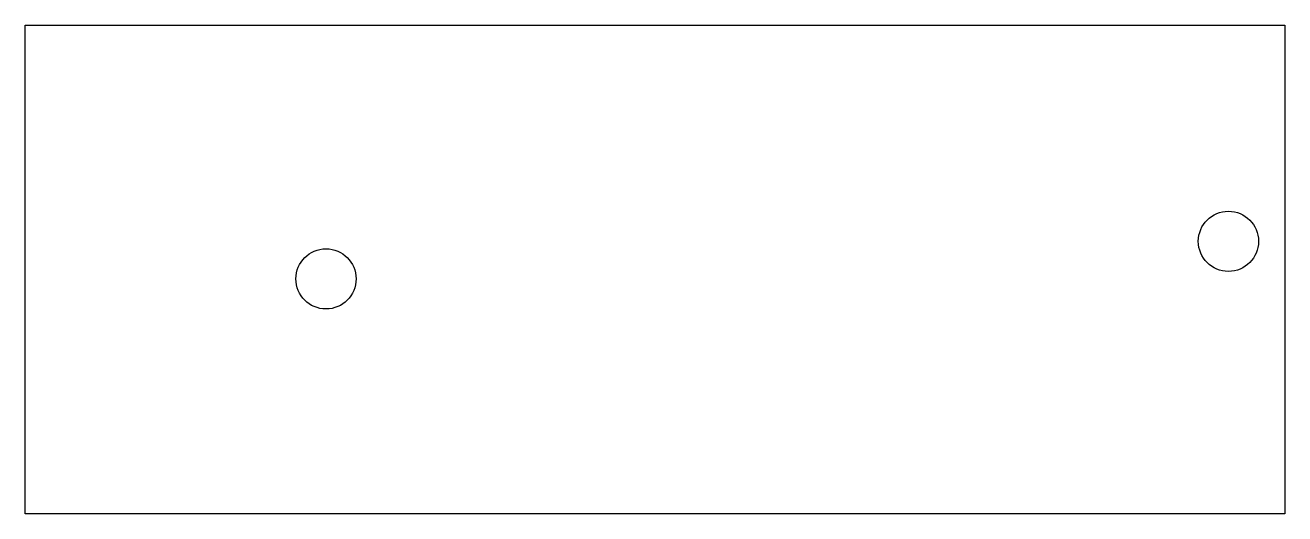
# Model space of a CAD drawing. Header units: millimetres. Extents: x -238.6 to -171.6, y -13 to 13.
import ezdxf

# ---------------------------------------------------------------- set-up
doc = ezdxf.new("R2010")
doc.units = ezdxf.units.MM
doc.layers.get('0').update_dxf_attribs({"linetype": 'CONTINUOUS'})

msp = doc.modelspace()

# ---------------------------------------------------------------- linework, layer by layer
msp.add_lwpolyline([(-238.563, -13), (-238.563, 13), (-171.563, 13), (-171.563, -13)], close=True)
for centre in [(-174.563, 1.5, 0), (-222.563, -0.5, 0)]:
    msp.add_circle(centre, 1.6)

doc.saveas('drawing.dxf')
